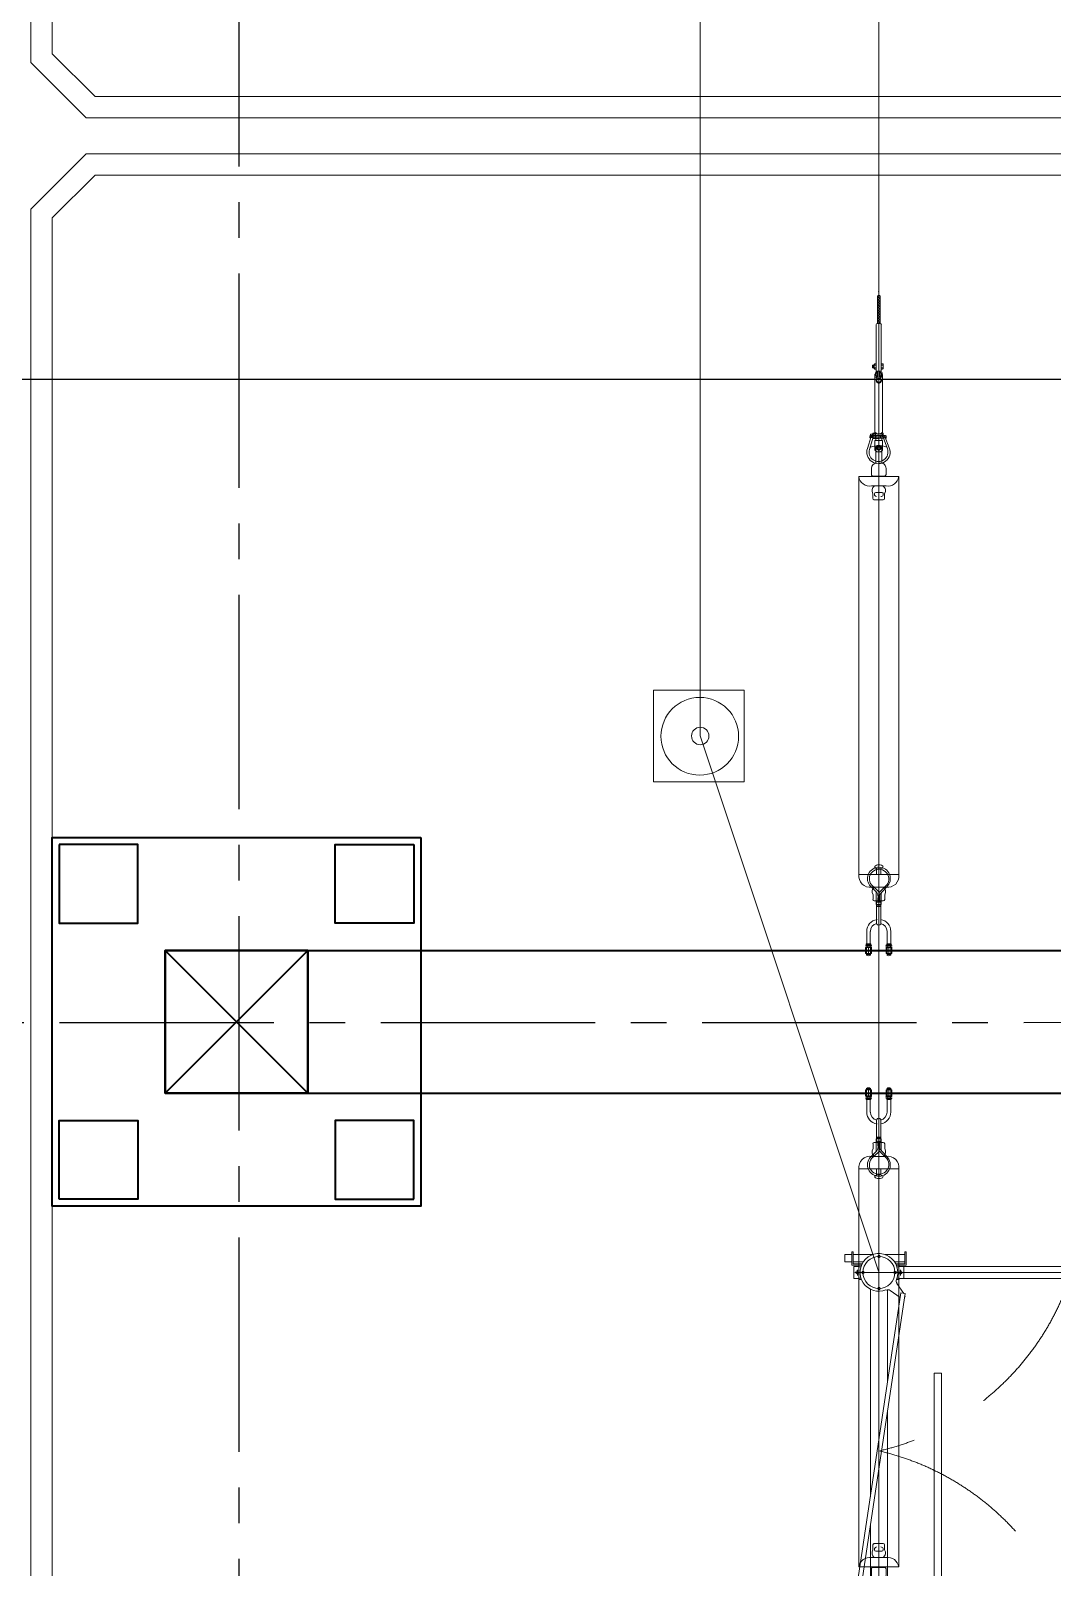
# Model space of a CAD drawing. Header units: millimetres. Extents: x 37084 to 180780, y -153145 to -16322.
# Drawn here: x 63243 to 70395, y -94565 to -83805 of the extents above; entities that cross this region are included whole.
import ezdxf

# ---------------------------------------------------------------- set-up
doc = ezdxf.new("R2010")
doc.units = ezdxf.units.MM
doc.header["$MEASUREMENT"] = 0
doc.linetypes.add('CENTER2', pattern=[1.125, 0.75, -0.125, 0.125, -0.125])
doc.linetypes.add('DASHED2', pattern=[0.375, 0.25, -0.125])
for name, color, linetype, lineweight in [('00', 5, 'Continuous', 9), ('1_DayCS', 30, 'CENTER2', 25), ('1_Phu_kien', 5, 'Continuous', 9), ('POST', 5, 'Continuous', 35)]:
    doc.layers.add(name, color=color, linetype=linetype, lineweight=lineweight)
for name, color, linetype in [('1_Day dan', 5, 'Continuous'), ('DCL-3P-1ES', 7, 'Continuous'), ('Muong cap GD nay', 3, 'Continuous')]:
    doc.layers.add(name, color=color, linetype=linetype)

# ---------------------------------------------------------------- blocks, each defined once
blk = doc.blocks.new('DCL 3 PHA 01 LTD 220kV')
at = {"color": 0, "linetype": 'ByBlock', "lineweight": -2, "ltscale": 4500}
for p, q in [((441713, 22097), (441713, 23319)), ((441797, 23319), (441713, 23319)), ((441755, 23319), (441755, 21752)), ((441797, 22097), (441797, 23319)), ((444213, 22097), (444213, 23319)), ((444297, 23319), (444213, 23319)), ((444255, 23319), (444255, 21752)), ((444297, 22097), (444297, 23319)), ((441630, 22371), (441630, 22551)), ((441680, 22551), (441630, 22551)), ((441680, 22371), (441680, 22551)), ((441567, 22309), (441567, 22359)), ((441567, 22359), (441617, 22359)), ((441567, 22309), (441617, 22309)), ((441692, 22371), (441617, 22371)), ((441617, 22296), (441617, 22371)), ((441692, 22296), (441617, 22296)), ((441630, 22113), (441630, 22296)), ((441680, 22113), (441680, 22296)), ((441692, 22296), (441692, 22371)), ((441692, 22359), (443550, 22359)), ((441692, 22309), (443550, 22309)), ((443550, 22309), (443550, 22359)), ((441610, 22103), (441610, 22113)), ((441610, 22113), (441705, 22113)), ((441610, 22103), (441695, 22103)), ((441630, 21966), (441630, 22103)), ((441680, 22031), (441680, 22103)), ((441695, 22103), (441695, 22040)), ((441705, 22113), (441705, 22045)), ((441705, 22063), (441705, 22045)), ((441715, 22063), (441705, 22063)), ((441713, 22097), (441713, 22063)), ((441797, 22097), (441713, 22097)), ((441715, 22063), (441715, 22048)), ((441773, 22072), (441734, 22072)), ((441773, 22072), (441734, 22072)), ((441795, 22063), (441795, 22048)), ((441795, 22063), (441805, 22063)), ((441797, 22097), (441797, 22063)), ((441805, 22063), (441805, 22045)), ((444107, 22106), (441977, 21786)), ((444111, 22076), (441977, 21756)), ((444129, 22000), (444079, 22071)), ((444111, 22076), (444107, 22106)), ((444177, 22048), (444108, 22096)), ((444205, 22063), (444205, 22045)), ((444215, 22063), (444205, 22063)), ((444215, 22063), (444205, 22063)), ((444297, 22097), (444213, 22097)), ((444213, 22097), (444213, 22063)), ((444215, 22063), (444215, 22048)), ((444273, 22072), (444234, 22072)), ((444273, 22072), (444234, 22072)), ((444295, 22063), (444305, 22063)), ((444295, 22063), (444295, 22048)), ((444297, 22097), (444297, 22063)), ((444400, 22113), (444305, 22113)), ((444305, 22113), (444305, 22045)), ((444305, 22063), (444305, 22045)), ((444400, 22103), (444315, 22103)), ((444315, 22103), (444315, 22040)), ((444330, 22031), (444330, 22103)), ((444380, 21966), (444380, 22103)), ((444400, 22103), (444400, 22113)), ((441873, 21982), (443282, 21982)), ((443485, 21982), (444134, 21982)), ((441630, 21754), (441630, 21878)), ((444255, 21922), (441755, 21922)), ((441881, 21881), (441883, 21879)), ((441887, 21834), (441887, 21868)), ((441887, 21862), (442482, 21862)), ((442684, 21862), (444137, 21862)), ((444380, 21741), (444380, 21878)), ((444390, 21922), (444387, 21922)), ((441977, 21786), (441614, 21732)), ((441977, 21756), (441618, 21702)), ((441652, 21815), (441622, 21733)), ((441711, 21780), (441678, 21741)), ((441713, 21747), (441713, 21782)), ((441773, 21772), (441734, 21772)), ((441773, 21772), (441734, 21772)), ((441773, 21772), (441734, 21772)), ((441843, 21790), (441755, 21790)), ((441797, 21759), (441797, 21790)), ((441871, 21778), (441877, 21771)), ((441899, 21806), (441920, 21785)), ((441906, 21780), (441952, 21796)), ((441921, 21748), (441952, 21736)), ((441952, 21796), (441960, 21796)), ((441952, 21736), (441960, 21736)), ((441959, 21826), (441994, 21826)), ((441959, 21796), (441959, 21826)), ((441959, 21706), (441959, 21736)), ((441960, 21796), (441993, 21796)), ((441960, 21736), (441993, 21736)), ((441993, 21796), (442008, 21796)), ((441993, 21736), (442008, 21736)), ((441994, 21796), (441994, 21826)), ((441994, 21706), (441994, 21736)), ((442022, 21750), (442022, 21763)), ((444205, 21781), (444205, 21799)), ((444215, 21781), (444205, 21781)), ((444215, 21781), (444205, 21781)), ((444213, 21747), (444213, 21781)), ((444297, 21747), (444213, 21747)), ((444215, 21781), (444215, 21796)), ((444273, 21772), (444234, 21772)), ((444273, 21772), (444234, 21772)), ((444273, 21772), (444234, 21772)), ((444295, 21781), (444295, 21796)), ((444295, 21781), (444305, 21781)), ((444297, 21747), (444297, 21781)), ((444305, 21781), (444305, 21799)), ((444305, 21731), (444305, 21799)), ((444315, 21741), (444315, 21804)), ((444400, 21741), (444315, 21741)), ((444330, 21741), (444330, 21813)), ((444400, 21741), (444400, 21731)), ((441618, 21702), (441614, 21732)), ((441630, 18371), (441630, 21704)), ((441680, 18371), (441680, 21711)), ((441956, 21706), (441997, 21706)), ((441956, 18359), (441956, 21706)), ((441997, 18359), (441997, 21706)), ((444400, 21731), (444305, 21731)), ((441713, 18097), (441713, 19319)), ((441797, 19319), (441713, 19319)), ((441755, 19319), (441755, 17752)), ((441797, 18097), (441797, 19319)), ((444213, 18097), (444213, 19319)), ((444297, 19319), (444213, 19319)), ((444255, 19319), (444255, 17752)), ((444297, 18097), (444297, 19319)), ((441567, 18359), (441617, 18359)), ((441567, 18309), (441567, 18359)), ((441567, 18309), (441617, 18309)), ((441692, 18371), (441617, 18371)), ((441617, 18296), (441617, 18371)), ((441692, 18296), (441617, 18296)), ((441630, 18113), (441630, 18296)), ((441680, 18113), (441680, 18296)), ((441692, 18296), (441692, 18371)), ((441692, 18359), (443550, 18359)), ((441692, 18309), (443550, 18309)), ((441956, 17826), (441956, 18309)), ((441997, 17826), (441997, 18309)), ((443550, 18309), (443550, 18359)), ((441610, 18113), (441705, 18113)), ((441610, 18103), (441610, 18113)), ((441610, 18103), (441695, 18103)), ((441630, 17966), (441630, 18103)), ((441680, 18031), (441680, 18103)), ((441695, 18103), (441695, 18040)), ((441705, 18113), (441705, 18045)), ((441713, 18097), (441713, 18063)), ((441797, 18097), (441713, 18097)), ((441755, 18116), (441755, 17752)), ((441797, 18097), (441797, 18063)), ((444107, 18106), (441977, 17786)), ((444111, 18076), (441977, 17756)), ((444111, 18076), (444107, 18106)), ((444177, 18048), (444108, 18096)), ((444297, 18097), (444213, 18097)), ((444213, 18097), (444213, 18063)), ((444255, 18107), (444255, 17736)), ((444297, 18097), (444297, 18063)), ((444305, 18113), (444305, 18045)), ((444400, 18113), (444305, 18113)), ((444315, 18103), (444315, 18040)), ((444400, 18103), (444315, 18103)), ((444400, 18103), (444400, 18113)), ((441705, 18063), (441705, 18045)), ((441715, 18063), (441705, 18063)), ((441715, 18063), (441715, 18048)), ((441773, 18072), (441734, 18072)), ((441773, 18072), (441734, 18072)), ((441795, 18063), (441795, 18048)), ((441795, 18063), (441805, 18063)), ((441805, 18063), (441805, 18045)), ((441873, 17982), (441956, 17982)), ((441997, 17982), (442940, 17982)), ((442373, 18004), (442243, 18004)), ((442243, 18004), (442243, 17898)), ((442373, 18004), (442373, 17918)), ((442940, 18004), (443070, 18004)), ((442940, 18004), (442940, 17936)), ((443070, 18004), (443070, 17955)), ((443070, 17982), (443247, 17982)), ((443070, 17982), (443247, 17982)), ((443485, 17982), (443935, 17982)), ((443935, 17982), (444134, 17982)), ((444129, 18000), (444079, 18071)), ((444215, 18063), (444205, 18063)), ((444215, 18063), (444205, 18063)), ((444205, 18063), (444205, 18045)), ((444215, 18063), (444215, 18048)), ((444273, 18072), (444234, 18072)), ((444273, 18072), (444234, 18072)), ((444295, 18063), (444305, 18063)), ((444295, 18063), (444295, 18048)), ((444305, 18063), (444305, 18045)), ((441630, 17754), (441630, 17878)), ((444255, 17922), (441755, 17922)), ((441881, 17881), (441883, 17879)), ((441887, 17834), (441887, 17868)), ((441887, 17862), (441956, 17862)), ((441997, 17862), (442447, 17862)), ((442202, 17862), (442243, 17862)), ((442243, 17868), (442243, 17682)), ((442373, 17888), (442373, 17594)), ((442649, 17862), (442690, 17862)), ((442940, 17906), (442940, 17594)), ((443070, 17925), (443070, 17682)), ((443070, 17862), (443805, 17862)), ((443805, 17862), (444137, 17862)), ((444387, 17834), (444387, 17922)), ((441977, 17786), (441614, 17732)), ((441977, 17756), (441618, 17702)), ((441652, 17815), (441622, 17733)), ((441711, 17780), (441678, 17741)), ((441713, 17747), (441713, 17782)), ((441713, 17751), (441713, 17756)), ((441773, 17772), (441734, 17772)), ((441773, 17772), (441734, 17772)), ((441773, 17772), (441734, 17772)), ((441843, 17790), (441755, 17790)), ((441797, 17759), (441797, 17790)), ((441871, 17778), (441877, 17771)), ((441899, 17806), (441920, 17785)), ((441906, 17780), (441952, 17796)), ((441952, 17796), (441960, 17796)), ((441956, 17826), (441997, 17826)), ((441959, 17826), (441959, 17796)), ((441960, 17796), (441993, 17796)), ((441993, 17796), (442008, 17796)), ((441994, 17826), (441994, 17796)), ((442022, 17750), (442022, 17763)), ((444205, 17781), (444205, 17799)), ((444215, 17781), (444205, 17781)), ((444215, 17781), (444205, 17781)), ((444213, 17747), (444213, 17781)), ((444215, 17781), (444215, 17796)), ((444273, 17772), (444234, 17772)), ((444273, 17772), (444234, 17772)), ((444273, 17772), (444234, 17772)), ((444295, 17781), (444295, 17796)), ((444295, 17781), (444305, 17781)), ((444297, 17747), (444297, 17781)), ((444305, 17781), (444305, 17799)), ((444305, 17731), (444305, 17799)), ((444315, 17741), (444315, 17804)), ((444330, 17741), (444330, 17813)), ((444333, 17815), (444392, 17757)), ((444380, 17741), (444380, 17769)), ((444397, 17770), (444393, 17752)), ((444399, 17806), (444425, 17781)), ((444423, 17773), (444428, 17764)), ((444428, 17764), (444445, 17729)), ((441510, 17652), (441513, 17685)), ((441630, 17643), (441510, 17652)), ((441513, 17685), (441630, 17677)), ((441618, 17702), (441614, 17732)), ((441630, 17632), (441630, 17704)), ((441680, 17632), (441680, 17711)), ((441956, 17652), (441680, 17673)), ((441921, 17748), (441952, 17736)), ((441952, 17736), (441960, 17736)), ((441956, 17706), (441997, 17706)), ((441956, 17706), (441956, 14359)), ((441959, 17736), (441959, 17706)), ((441960, 17736), (441993, 17736)), ((441993, 17736), (442008, 17736)), ((441994, 17736), (441994, 17706)), ((441997, 17706), (441997, 14359)), ((442091, 17722), (442243, 17722)), ((442091, 17722), (442091, 17604)), ((442243, 17682), (442325, 17584)), ((442343, 17583), (442343, 17655)), ((442373, 17722), (442538, 17722)), ((442538, 17722), (442538, 17251)), ((442788, 17722), (442940, 17722)), ((442788, 17722), (442788, 17251)), ((442970, 17566), (442970, 17667)), ((443070, 17682), (443037, 17642)), ((443070, 17722), (443222, 17722)), ((444386, 17714), (443162, 17579)), ((444390, 17680), (443167, 17545)), ((443222, 17722), (443222, 17586)), ((444297, 17747), (444213, 17747)), ((444387, 17731), (444305, 17731)), ((444390, 17741), (444315, 17741)), ((444330, 17708), (444330, 17731)), ((444380, 17713), (444380, 17731)), ((444393, 17752), (444385, 17722)), ((444385, 17722), (444386, 17714)), ((444386, 17714), (444390, 17681)), ((444390, 17681), (444391, 17667)), ((444438, 17658), (444407, 17654)), ((444445, 17729), (444445, 17721)), ((444456, 17722), (444446, 17721)), ((444446, 17721), (444449, 17687)), ((444459, 17688), (444449, 17687)), ((444449, 17687), (444451, 17673)), ((444456, 17722), (444459, 17688)), ((441513, 17627), (441513, 17617)), ((441632, 17627), (441513, 17627)), ((441632, 17617), (441513, 17617)), ((441623, 17632), (441687, 17632)), ((441623, 17627), (441623, 17632)), ((441623, 17572), (441623, 17617)), ((441623, 17572), (441687, 17572)), ((441630, 17572), (441630, 14371)), ((441632, 17617), (441632, 17627)), ((441680, 17639), (441955, 17618)), ((441680, 17572), (441680, 17572)), ((441680, 17572), (441680, 14371)), ((441687, 17572), (441687, 17632)), ((442193, 17589), (441997, 17641)), ((441997, 17607), (442207, 17551)), ((442091, 17570), (442091, 17253)), ((442291, 17624), (442193, 17589)), ((442193, 17589), (442207, 17551)), ((442318, 17592), (442207, 17551)), ((442303, 17622), (442382, 17622)), ((442363, 17584), (442325, 17584)), ((442373, 17594), (442363, 17584)), ((443013, 17622), (442922, 17622)), ((442940, 17594), (442950, 17584)), ((442950, 17584), (442988, 17584)), ((443003, 17602), (442988, 17584)), ((443000, 17642), (443000, 17602)), ((443131, 17642), (443000, 17642)), ((443104, 17602), (443000, 17602)), ((443103, 17569), (443076, 17565)), ((443076, 17565), (443081, 17532)), ((443112, 17625), (443102, 17577)), ((443102, 17577), (443103, 17569)), ((443103, 17569), (443108, 17536)), ((443131, 17642), (443141, 17632)), ((443138, 17629), (443161, 17586)), ((443141, 17622), (443141, 17632)), ((443161, 17586), (443162, 17577)), ((443162, 17577), (443167, 17544)), ((443167, 17544), (443169, 17530)), ((443222, 17552), (443222, 17253)), ((443108, 17536), (443081, 17532)), ((443108, 17536), (443110, 17522)), ((443157, 17514), (443125, 17510)), ((442091, 17253), (442092, 17253)), ((442094, 17251), (442538, 17251)), ((442538, 17253), (442539, 17253)), ((442788, 17251), (443219, 17251)), ((441713, 14097), (441713, 15319)), ((441797, 15319), (441713, 15319)), ((441755, 15319), (441755, 13752)), ((441797, 14097), (441797, 15319)), ((444213, 14097), (444213, 15319)), ((444297, 15319), (444213, 15319)), ((444255, 15319), (444255, 13752)), ((444297, 14097), (444297, 15319)), ((441567, 14359), (441617, 14359)), ((441567, 14309), (441567, 14359)), ((441617, 14296), (441617, 14371)), ((441692, 14371), (441617, 14371)), ((441692, 14296), (441692, 14371)), ((441692, 14359), (443550, 14359)), ((443550, 14309), (443550, 14359)), ((441567, 14309), (441617, 14309)), ((441692, 14296), (441617, 14296)), ((441630, 14296), (441630, 14113)), ((441680, 14296), (441680, 14113)), ((441692, 14309), (443550, 14309)), ((441956, 14309), (441956, 13826)), ((441997, 14309), (441997, 13826)), ((441610, 14113), (441705, 14113)), ((441610, 14103), (441610, 14113)), ((441610, 14103), (441695, 14103)), ((441630, 14103), (441630, 13966)), ((441680, 14103), (441680, 14031)), ((441695, 14103), (441695, 14040)), ((441705, 14113), (441705, 14045)), ((441713, 14097), (441713, 14063)), ((441797, 14097), (441713, 14097)), ((441797, 14097), (441797, 14063)), ((444107, 14106), (441977, 13786)), ((444111, 14076), (444107, 14106)), ((444177, 14048), (444108, 14096)), ((444297, 14097), (444213, 14097)), ((444213, 14097), (444213, 14063)), ((444297, 14097), (444297, 14063)), ((444305, 14113), (444305, 14045)), ((444400, 14113), (444305, 14113)), ((444315, 14103), (444315, 14040)), ((444400, 14103), (444315, 14103)), ((444330, 14103), (444330, 14031)), ((444380, 14103), (444380, 13966)), ((444400, 14103), (444400, 14113)), ((441715, 14063), (441705, 14063)), ((441705, 14063), (441705, 14045)), ((441715, 14063), (441715, 14048)), ((441773, 14072), (441734, 14072)), ((441773, 14072), (441734, 14072)), ((441795, 14063), (441805, 14063)), ((441795, 14063), (441795, 14048)), ((441805, 14063), (441805, 14045)), ((444111, 14076), (441977, 13756)), ((444129, 14000), (444079, 14071)), ((444215, 14063), (444205, 14063)), ((444215, 14063), (444205, 14063)), ((444205, 14063), (444205, 14045)), ((444215, 14063), (444215, 14048)), ((444273, 14072), (444234, 14072)), ((444273, 14072), (444234, 14072)), ((444295, 14063), (444305, 14063)), ((444295, 14063), (444295, 14048)), ((444305, 14063), (444305, 14045)), ((444255, 13922), (441755, 13922)), ((441873, 13982), (441956, 13982)), ((441881, 13881), (441883, 13879)), ((441997, 13982), (443282, 13982)), ((443485, 13982), (444134, 13982)), ((441977, 13786), (441614, 13732)), ((441652, 13815), (441622, 13733)), ((441630, 13878), (441630, 13754)), ((441711, 13780), (441678, 13741)), ((441705, 13745), (441705, 13773)), ((441713, 13747), (441713, 13782)), ((441843, 13790), (441755, 13790)), ((441797, 13759), (441797, 13790)), ((441871, 13778), (441877, 13771)), ((441887, 13834), (441887, 13868)), ((441887, 13862), (441956, 13862)), ((441899, 13806), (441920, 13785)), ((441906, 13780), (441952, 13796)), ((441952, 13796), (441960, 13796)), ((441956, 13826), (441997, 13826)), ((441959, 13826), (441959, 13796)), ((441960, 13796), (441993, 13796)), ((441993, 13796), (442008, 13796)), ((441994, 13826), (441994, 13796)), ((441997, 13862), (442482, 13862)), ((442684, 13862), (444137, 13862)), ((444205, 13781), (444205, 13799)), ((444215, 13781), (444205, 13781)), ((444215, 13781), (444205, 13781)), ((444213, 13747), (444213, 13781)), ((444215, 13781), (444215, 13796)), ((444295, 13781), (444295, 13796)), ((444295, 13781), (444305, 13781)), ((444297, 13747), (444297, 13781)), ((444305, 13731), (444305, 13799)), ((444315, 13741), (444315, 13804)), ((444330, 13813), (444330, 13741)), ((444380, 13878), (444380, 13741)), ((441610, 13741), (441610, 13731)), ((441610, 13741), (441625, 13741)), ((441610, 13731), (441614, 13731)), ((441618, 13702), (441614, 13732)), ((441977, 13756), (441618, 13702)), ((441630, 13704), (441630, 13684)), ((441680, 13684), (441630, 13684)), ((441680, 13711), (441680, 13684)), ((441695, 13744), (441695, 13761)), ((441773, 13772), (441734, 13772)), ((441773, 13772), (441734, 13772)), ((441773, 13772), (441734, 13772)), ((441921, 13748), (441952, 13736)), ((441952, 13736), (441960, 13736)), ((441959, 13736), (441959, 13706)), ((441959, 13706), (441994, 13706)), ((441960, 13736), (441993, 13736)), ((441993, 13736), (442008, 13736)), ((441994, 13736), (441994, 13706)), ((442022, 13750), (442022, 13763)), ((444297, 13747), (444213, 13747)), ((444273, 13772), (444234, 13772)), ((444273, 13772), (444234, 13772)), ((444273, 13772), (444234, 13772)), ((444400, 13731), (444305, 13731)), ((444400, 13741), (444315, 13741)), ((444330, 13731), (444330, 13684)), ((444330, 13684), (444380, 13684)), ((444380, 13731), (444380, 13684)), ((444400, 13741), (444400, 13731))]:
    blk.add_line(p, q, dxfattribs=at)
for centre, radius in [((441755, 22072), 12), ((444255, 22072), 12), ((441755, 21922), 112), ((441755, 22035), 9), ((444255, 21922), 112), ((444255, 22035), 9), ((441642, 21922), 9), ((441867, 21922), 9), ((444142, 21922), 9), ((444367, 21922), 9), ((441755, 21772), 12), ((441755, 21810), 9), ((444255, 21772), 12), ((444255, 21810), 9), ((441636, 21720), 8.12), ((441755, 18072), 12), ((444255, 18072), 12), ((441755, 17922), 112), ((441755, 18035), 9), ((444255, 17922), 112), ((444255, 18035), 9), ((441642, 17922), 9), ((441867, 17922), 9), ((444142, 17922), 9), ((444367, 17922), 9), ((441755, 17772), 12), ((441755, 17810), 9), ((444255, 17772), 12), ((444255, 17810), 9), ((442970, 17622), 30), ((442343, 17622), 20), ((441755, 13922), 112), ((441755, 14072), 12), ((441755, 14035), 9), ((444255, 13922), 112), ((444255, 14072), 12), ((444255, 14035), 9), ((441642, 13922), 9), ((441867, 13922), 9), ((444142, 13922), 9), ((444367, 13922), 9), ((441755, 13772), 12), ((441755, 13810), 9), ((444255, 13772), 12), ((444255, 13810), 9)]:
    blk.add_circle(centre, radius, dxfattribs=at)
at = {"color": 2, "linetype": 'DASHED2', "lineweight": 15, "ltscale": 4500}
for centre, start, end in [((441197, 21501), 13.098, 73.1314), ((444813, 21501), 106.8686, 166.902), ((441197, 17501), 13.098, 73.1314), ((444813, 17501), 106.8686, 166.902), ((441197, 13501), 13.098, 73.1314), ((444813, 13501), 106.8686, 166.902)]:
    blk.add_arc(centre, 1857, start, end, dxfattribs=at)
at = {"color": 0, "linetype": 'ByBlock', "lineweight": -2, "ltscale": 4500}
for centre, radius, start, end in [((444089, 22088), 17.5, 67.5255, 129.5316), ((441755, 21922), 132, 0, 180), ((444255, 21922), 132, 158.1392, 111.8609), ((444104, 21983), 30, 338.1392, 34.6296), ((444194, 22073), 30, 235.3704, 291.8609), ((441755, 21922), 132, 180, 216.3608), ((441624, 21826), 30, 339.8704, 36.3608), ((441755, 21922), 132, 262.6391, 0), ((441872, 21868), 15, 360, 45), ((441734, 21761), 30, 82.6391, 139.1296), ((441843, 21750), 40, 45, 90), ((441927, 21834), 40, 180, 225), ((441911, 21766), 14, 110.1971, 144.4148), ((442008, 21782), 14, 44.9228, 90), ((442008, 21750), 14, 270, 0), ((441636, 21720), 17.5, 247.5261, 309.5303), ((444089, 18088), 17.5, 67.5255, 129.5316), ((441755, 17922), 132, 0, 180), ((444255, 17922), 132, 158.1392, 111.8609), ((444104, 17983), 30, 338.1392, 34.6296), ((444194, 18073), 30, 235.3704, 291.8609), ((441755, 17922), 132, 180, 216.3608), ((441755, 17922), 132, 262.6391, 0), ((441872, 17868), 15, 360, 45), ((441624, 17826), 30, 339.8704, 36.3608), ((441734, 17761), 30, 82.6391, 139.1296), ((441843, 17750), 40, 45, 90), ((441927, 17834), 40, 180, 225), ((441911, 17766), 14, 110.1971, 144.4148), ((442008, 17782), 14, 44.9228, 90), ((444427, 17834), 40, 179.9999, 224.9999), ((444411, 17766), 14, 26.3976, 166.0032), ((444414, 17770), 15, 329.5723, 45), ((441636, 17720), 17.5, 247.5261, 309.5303), ((442008, 17750), 14, 270, 0), ((444405, 17668), 14, 186.2003, 276.2003), ((444437, 17672), 14, 276.2003, 6.2003), ((443126, 17622), 14, 28.1957, 167.8013), ((443124, 17524), 14, 187.9985, 277.9985), ((443155, 17528), 14, 277.9985, 7.9985), ((442094, 17253), 2, 180, 270), ((442541, 17253), 2, 180, 270), ((444089, 14088), 17.5, 67.5255, 129.5316), ((441755, 13922), 132, 0, 180), ((444255, 13922), 132, 158.1392, 111.8609), ((444104, 13983), 30, 338.1392, 34.6296), ((444194, 14073), 30, 235.3704, 291.8609), ((441755, 13922), 132, 180, 216.3608), ((441755, 13922), 132, 262.6391, 0), ((441624, 13826), 30, 339.8704, 36.3608), ((441734, 13761), 30, 82.6391, 139.1296), ((441843, 13750), 40, 45, 90), ((441872, 13868), 15, 360, 45), ((441927, 13834), 40, 180, 225), ((441911, 13766), 14, 110.1971, 144.4148), ((442008, 13782), 14, 44.9228, 90), ((441636, 13720), 17.5, 247.5261, 309.5303), ((442008, 13750), 14, 270, 0)]:
    blk.add_arc(centre, radius, start, end, dxfattribs=at)
blk = doc.blocks.new('Chuoi su 220kV 1 day')
at = {"color": 0, "linetype": 'ByBlock', "lineweight": -2, "ltscale": 4500}
for p, q in [((495581, -80257), (498367, -80256)), ((495581, -80537), (495581, -80257)), ((495581, -80537), (495581, -80257)), ((495581, -80537), (495581, -80257)), ((495591, -80257), (495623, -80257)), ((495629, -80257), (495635, -80257)), ((498367, -80537), (498367, -80256)), ((494792, -80379), (494792, -80370)), ((494792, -80379), (494792, -80370)), ((494810, -80366), (494796, -80366)), ((494810, -80366), (494796, -80366)), ((494810, -80366), (494796, -80366)), ((494810, -80366), (494796, -80366)), ((494800, -80379), (494800, -80370)), ((494800, -80379), (494800, -80370)), ((494800, -80379), (494800, -80370)), ((494800, -80379), (494800, -80370)), ((494810, -80366), (494824, -80366)), ((494810, -80366), (494824, -80366)), ((494810, -80366), (494824, -80366)), ((494810, -80366), (494824, -80366)), ((494820, -80379), (494820, -80370)), ((494820, -80379), (494820, -80370)), ((494820, -80379), (494820, -80370)), ((494820, -80379), (494820, -80370)), ((494829, -80379), (494829, -80370)), ((494829, -80379), (494829, -80370)), ((494829, -80379), (494829, -80370)), ((494829, -80379), (494829, -80370)), ((495270, -80370), (494865, -80370)), ((495276, -80379), (495276, -80373)), ((495303, -80365), (495283, -80365)), ((495283, -80379), (495283, -80373)), ((495303, -80379), (495303, -80373)), ((495311, -80379), (495311, -80373)), ((495396, -80370), (495328, -80370)), ((495328, -80370), (495328, -80424)), ((495523, -80346), (495567, -80346)), ((495577, -80357), (495577, -80437)), ((495581, -80528), (495581, -80266)), ((495581, -80528), (495581, -80266)), ((495646, -80346), (495646, -80447)), ((495646, -80367), (495646, -80427)), ((495686, -80350), (495671, -80350)), ((495686, -80350), (495701, -80356)), ((495701, -80356), (495734, -80356)), ((495701, -80367), (495710, -80367)), ((495744, -80366), (495744, -80428)), ((498440, -80341), (498493, -80395)), ((498454, -80340), (498507, -80390)), ((498455, -80346), (498455, -80447)), ((498494, -80349), (498479, -80349)), ((498494, -80349), (498510, -80355)), ((498510, -80355), (498542, -80355)), ((498552, -80365), (498552, -80428)), ((498853, -80313), (498765, -80313)), ((498853, -80339), (498765, -80339)), ((498853, -80311), (498853, -80341)), ((498860, -80311), (498853, -80311)), ((498860, -80341), (498853, -80341)), ((498860, -80311), (498860, -80341)), ((498862, -80315), (498860, -80315)), ((498862, -80337), (498860, -80337)), ((498862, -80307), (498862, -80345)), ((498865, -80345), (498865, -80307)), ((498874, -80315), (498865, -80315)), ((498874, -80337), (498865, -80337)), ((498874, -80307), (498874, -80345)), ((498877, -80345), (498877, -80307)), ((498878, -80315), (498877, -80315)), ((498878, -80337), (498877, -80337)), ((498878, -80309), (498878, -80343)), ((498898, -80306), (498880, -80306)), ((498880, -80312), (498880, -80312)), ((498880, -80312), (498897, -80312)), ((498880, -80339), (498880, -80339)), ((498880, -80339), (498898, -80339)), ((498880, -80346), (498898, -80346)), ((498881, -80326), (498898, -80326)), ((498895, -80346), (498882, -80346)), ((498901, -80326), (498898, -80326)), ((498919, -80306), (498901, -80306)), ((498919, -80312), (498901, -80312)), ((498918, -80326), (498901, -80326)), ((498901, -80346), (498919, -80346)), ((498919, -80339), (498902, -80339)), ((498919, -80312), (498931, -80312)), ((498919, -80339), (498931, -80339)), ((498921, -80343), (498921, -80309)), ((498921, -80339), (498921, -80339)), ((498923, -80316), (498923, -80335)), ((498925, -80316), (498925, -80335)), ((498928, -80316), (498928, -80335)), ((494318, -80388), (494310, -80396)), ((494508, -80388), (494318, -80388)), ((494508, -80406), (494318, -80406)), ((494337, -80388), (494319, -80406)), ((494356, -80388), (494338, -80406)), ((494374, -80388), (494356, -80406)), ((494393, -80388), (494375, -80406)), ((494411, -80388), (494393, -80406)), ((494430, -80388), (494412, -80406)), ((494448, -80388), (494430, -80406)), ((494467, -80388), (494449, -80406)), ((494485, -80388), (494467, -80406)), ((494504, -80388), (494486, -80406)), ((494508, -80402), (494504, -80406)), ((494508, -80406), (494508, -80389)), ((494842, -80379), (494516, -80379)), ((494842, -80416), (494516, -80416)), ((494792, -80379), (494829, -80379)), ((494792, -80416), (494792, -80424)), ((494792, -80416), (494792, -80424)), ((494792, -80416), (494829, -80416)), ((494810, -80429), (494796, -80429)), ((494810, -80429), (494796, -80429)), ((494810, -80429), (494796, -80429)), ((494810, -80429), (494796, -80429)), ((494800, -80416), (494800, -80424)), ((494800, -80416), (494800, -80424)), ((494800, -80416), (494800, -80424)), ((494800, -80416), (494800, -80424)), ((494800, -80440), (494800, -80429)), ((494820, -80440), (494800, -80440)), ((494804, -80416), (494816, -80416)), ((494815, -80432), (494804, -80432)), ((494815, -80434), (494804, -80434)), ((494815, -80437), (494804, -80437)), ((494810, -80429), (494824, -80429)), ((494810, -80429), (494824, -80429)), ((494810, -80429), (494824, -80429)), ((494810, -80429), (494824, -80429)), ((494820, -80416), (494820, -80424)), ((494820, -80416), (494820, -80424)), ((494820, -80416), (494820, -80424)), ((494820, -80440), (494820, -80429)), ((494829, -80416), (494829, -80424)), ((494829, -80416), (494829, -80424)), ((494829, -80416), (494829, -80424)), ((494829, -80416), (494829, -80424)), ((494842, -80379), (494842, -80416)), ((494864, -80389), (494842, -80389)), ((494864, -80406), (494842, -80406)), ((494882, -80389), (494855, -80389)), ((494882, -80406), (494855, -80406)), ((494859, -80374), (494882, -80377)), ((494859, -80420), (494882, -80416)), ((494860, -80380), (494882, -80382)), ((494860, -80414), (494882, -80412)), ((495270, -80424), (494865, -80424)), ((494892, -80397), (494903, -80382)), ((494903, -80412), (494892, -80397)), ((494893, -80397), (494904, -80383)), ((494904, -80411), (494893, -80397)), ((494914, -80382), (494903, -80382)), ((494914, -80412), (494903, -80412)), ((494913, -80383), (494904, -80383)), ((494913, -80411), (494904, -80411)), ((494923, -80397), (494913, -80383)), ((494913, -80411), (494923, -80397)), ((494924, -80397), (494914, -80382)), ((494914, -80412), (494924, -80397)), ((495276, -80419), (495276, -80416)), ((495311, -80419), (495276, -80419)), ((495276, -80421), (495276, -80435)), ((495283, -80440), (495277, -80436)), ((495282, -80379), (495282, -80385)), ((495282, -80406), (495282, -80388)), ((495282, -80416), (495282, -80409)), ((495283, -80385), (495283, -80388)), ((495283, -80395), (495283, -80399)), ((495283, -80406), (495283, -80409)), ((495283, -80435), (495283, -80421)), ((495303, -80440), (495283, -80440)), ((495283, -80454), (495283, -80440)), ((495303, -80454), (495283, -80454)), ((495293, -80456), (495283, -80454)), ((495284, -80454), (495284, -80440)), ((495303, -80454), (495293, -80456)), ((495302, -80454), (495302, -80440)), ((495303, -80388), (495303, -80385)), ((495303, -80399), (495303, -80395)), ((495303, -80409), (495303, -80406)), ((495303, -80435), (495303, -80421)), ((495303, -80440), (495309, -80436)), ((495303, -80454), (495303, -80440)), ((495304, -80379), (495304, -80385)), ((495304, -80395), (495304, -80388)), ((495304, -80406), (495304, -80399)), ((495304, -80416), (495304, -80409)), ((495328, -80376), (495311, -80376)), ((495311, -80419), (495311, -80416)), ((495328, -80418), (495311, -80418)), ((495311, -80421), (495311, -80435)), ((495396, -80424), (495328, -80424)), ((495377, -80382), (495366, -80397)), ((495366, -80397), (495377, -80412)), ((495377, -80383), (495367, -80397)), ((495367, -80397), (495377, -80411)), ((495387, -80382), (495377, -80382)), ((495387, -80383), (495377, -80383)), ((495387, -80411), (495377, -80411)), ((495387, -80412), (495377, -80412)), ((495382, -80376), (495487, -80376)), ((495382, -80418), (495487, -80418)), ((495387, -80382), (495398, -80397)), ((495387, -80383), (495397, -80397)), ((495397, -80397), (495387, -80411)), ((495398, -80397), (495387, -80412)), ((495408, -80376), (495408, -80418)), ((495478, -80376), (495486, -80376)), ((495486, -80383), (495486, -80397)), ((495486, -80383), (495486, -80397)), ((495523, -80448), (495567, -80448)), ((495523, -80448), (495567, -80448)), ((495686, -80444), (495671, -80444)), ((495686, -80444), (495701, -80438)), ((495691, -80376), (495691, -80417)), ((495691, -80377), (495691, -80417)), ((495701, -80427), (495710, -80427)), ((495701, -80438), (495734, -80438)), ((498367, -80382), (498325, -80382)), ((498367, -80412), (498325, -80412)), ((498440, -80448), (498485, -80399)), ((498452, -80453), (498493, -80410)), ((498494, -80443), (498479, -80443)), ((498492, -80379), (498578, -80379)), ((498492, -80414), (498578, -80414)), ((498494, -80443), (498510, -80437)), ((498510, -80437), (498542, -80437)), ((498532, -80390), (498561, -80390)), ((498532, -80403), (498561, -80403)), ((498706, -80382), (498552, -80382)), ((498706, -80412), (498552, -80412)), ((498561, -80382), (498561, -80412)), ((498578, -80379), (498578, -80414)), ((498586, -80412), (498586, -80382)), ((498853, -80456), (498765, -80456)), ((498853, -80453), (498853, -80484)), ((498860, -80453), (498853, -80453)), ((498860, -80453), (498860, -80484)), ((498862, -80458), (498860, -80458)), ((498862, -80479), (498860, -80479)), ((498862, -80450), (498862, -80488)), ((498865, -80488), (498865, -80449)), ((498874, -80458), (498865, -80458)), ((498874, -80479), (498865, -80479)), ((498874, -80450), (498874, -80488)), ((498877, -80488), (498877, -80449)), ((498878, -80458), (498877, -80458)), ((498878, -80479), (498877, -80479)), ((498878, -80452), (498878, -80486)), ((498898, -80448), (498880, -80448)), ((498880, -80455), (498880, -80455)), ((498880, -80455), (498897, -80455)), ((498881, -80469), (498898, -80469)), ((498919, -80448), (498901, -80448)), ((498919, -80455), (498901, -80455)), ((498918, -80469), (498901, -80469)), ((498919, -80455), (498931, -80455)), ((498921, -80486), (498921, -80452)), ((498923, -80459), (498923, -80478)), ((498925, -80459), (498925, -80478)), ((498928, -80459), (498928, -80478)), ((495581, -80537), (498367, -80537)), ((498853, -80481), (498765, -80481)), ((498860, -80484), (498853, -80484)), ((498880, -80482), (498880, -80482)), ((498880, -80482), (498898, -80482)), ((498880, -80489), (498898, -80489)), ((498901, -80489), (498919, -80489)), ((498919, -80482), (498902, -80482)), ((498919, -80482), (498931, -80482)), ((498921, -80482), (498921, -80482))]:
    blk.add_line(p, q, dxfattribs=at)
at = {"color": 0, "linetype": 'ByBlock', "lineweight": 20, "ltscale": 4500}
for p, q in [((495294, -80350), (495294, -80401)), ((495307, -80344), (495300, -80344)), ((495380, -80323), (495301, -80354)), ((495386, -80336), (495305, -80366)), ((495312, -80363), (495313, -80401)), ((495294, -80453), (495294, -80401)), ((495295, -80384), (495312, -80384)), ((495301, -80380), (495299, -80384)), ((495299, -80384), (495301, -80388)), ((495301, -80422), (495299, -80419)), ((495307, -80459), (495300, -80459)), ((495301, -80380), (495305, -80380)), ((495301, -80422), (495305, -80422)), ((495383, -80476), (495301, -80449)), ((495303, -80394), (495303, -80374)), ((495303, -80409), (495303, -80428)), ((495307, -80384), (495305, -80380)), ((495305, -80388), (495307, -80384)), ((495307, -80419), (495305, -80422)), ((495390, -80462), (495305, -80437)), ((495313, -80439), (495313, -80401))]:
    blk.add_line(p, q, dxfattribs=at)
for centre, radius in [((495303, -80443), 6.51), ((495303, -80384), 3.57), ((495303, -80419), 3.57)]:
    blk.add_circle(centre, radius, dxfattribs=at)
at = {"color": 0, "linetype": 'ByBlock', "lineweight": -2, "ltscale": 4500}
for centre, radius in [((495382, -80397), 9.1), ((498899, -80397), 4.08)]:
    blk.add_circle(centre, radius, dxfattribs=at)
for centre, radius, start, end in [((495569, -80334), 78, 350.8408, 81.5948), ((498378, -80333), 77.9, 350.7992, 98.1449), ((494796, -80370), 4.24, 90.0269, 180.0269), ((494796, -80370), 4.24, 90.0269, 180.0269), ((494796, -80370), 4.24, 90.0269, 180.0269), ((494796, -80370), 4.24, 90.0269, 180.0269), ((494796, -80370), 4.24, 0.0269, 90.0269), ((494804, -80370), 4.24, 90.0269, 180.0269), ((494804, -80370), 4.24, 90.0269, 180.0269), ((494804, -80370), 4.24, 90.0269, 180.0269), ((494804, -80370), 4.24, 90.0269, 180.0269), ((494816, -80370), 4.24, 0.0269, 90.0269), ((494816, -80370), 4.24, 0.0269, 90.0269), ((494816, -80370), 4.24, 0.0269, 90.0269), ((494816, -80370), 4.24, 0.0269, 90.0269), ((494824, -80370), 4.24, 90.0269, 180.0269), ((494824, -80370), 4.24, 0.0269, 90.0269), ((494824, -80370), 4.24, 0.0269, 90.0269), ((494824, -80370), 4.24, 0.0269, 90.0269), ((494824, -80370), 4.24, 0.0269, 90.0269), ((494890, -80397), 37, 132.6154, 166.5112), ((495245, -80397), 37, 312.6154, 47.4384), ((495283, -80373), 7.79, 90.0269, 180.0269), ((495293, -80383), 13.6, 44.2696, 135.7843), ((495303, -80373), 7.79, 0.0269, 90.0269), ((495371, -80397), 36.8, 312.5111, 47.5428), ((495523, -80383), 37.1, 90.0269, 180.0269), ((495562, -80360), 15.1, 14.634, 73.0587), ((495681, -80391), 41.9, 103.537, 145.322), ((495701, -80376), 9.89, 90.0269, 180.0269), ((495702, -80383), 18.8, 4.3075, 63.9442), ((495734, -80366), 9.89, 0.0269, 90.0269), ((498396, -80396), 80, 43.8776, 313.9667), ((498398, -80395), 68, 51.9426, 308.0767), ((498489, -80390), 41.9, 103.5198, 145.3048), ((498542, -80365), 9.89, 0.0097, 90.0097), ((498765, -80396), 83.1, 89.7391, 171.639), ((498765, -80396), 56.9, 89.4115, 168.3858), ((498863, -80307), 1.54, 17.8251, 167.1896), ((498863, -80345), 1.5, 192.0111, 353.0036), ((498875, -80307), 1.54, 17.8251, 167.1896), ((498875, -80345), 1.5, 192.0111, 353.0036), ((498882, -80309), 3.76, 121.1263, 240.6714), ((498891, -80319), 12.4, 147.6617, 214.8887), ((498891, -80333), 12.4, 145.1306, 212.3576), ((498882, -80343), 3.76, 119.348, 238.893), ((498894, -80309), 4.57, 314.6593, 45.36), ((498881, -80319), 18, 337.5943, 22.425), ((498881, -80333), 18, 337.5943, 22.425), ((498894, -80343), 4.57, 314.6593, 45.36), ((498905, -80309), 4.57, 134.6593, 225.36), ((498918, -80319), 18, 157.5943, 202.425), ((498918, -80333), 18, 157.5943, 202.425), ((498905, -80343), 4.57, 134.6593, 225.36), ((498908, -80319), 12.4, 325.1306, 32.3576), ((498908, -80333), 12.4, 327.6617, 34.8887), ((498917, -80309), 3.76, 299.348, 58.893), ((498917, -80343), 3.76, 301.1263, 60.6714), ((498916, -80326), 20.3, 317.9162, 42.9776), ((494319, -80397), 8.97, 83.2373, 276.8165), ((494519, -80389), 11.2, 108.9692, 178.2457), ((494519, -80405), 11.2, 181.8082, 251.0847), ((494796, -80424), 4.24, 180.0269, 270.0269), ((494796, -80424), 4.24, 180.0269, 270.0269), ((494796, -80424), 4.24, 180.0269, 270.0269), ((494796, -80424), 4.24, 180.0269, 270.0269), ((494796, -80424), 4.24, 270.0269, 0.0269), ((494796, -80424), 4.24, 270.0269, 0.0269), ((494796, -80424), 4.24, 270.0269, 0.0269), ((494796, -80424), 4.24, 270.0269, 0.0269), ((494804, -80424), 4.24, 180.0269, 270.0269), ((494804, -80424), 4.24, 180.0269, 270.0269), ((494804, -80424), 4.24, 180.0269, 270.0269), ((494804, -80424), 4.24, 180.0269, 270.0269), ((494816, -80424), 4.24, 270.0269, 0.0269), ((494816, -80424), 4.24, 270.0269, 0.0269), ((494816, -80424), 4.24, 270.0269, 0.0269), ((494816, -80424), 4.24, 270.0269, 0.0269), ((494824, -80424), 4.24, 180.0269, 270.0269), ((494824, -80424), 4.24, 270.0269, 0.0269), ((494824, -80424), 4.24, 270.0269, 0.0269), ((494824, -80424), 4.24, 270.0269, 0.0269), ((494824, -80424), 4.24, 270.0269, 0.0269), ((494864, -80400), 27.7, 119.3557, 141.9974), ((494864, -80394), 27.7, 218.3171, 242.0846), ((494861, -80393), 13, 98.1795, 161.9273), ((494862, -80402), 13, 199.4452, 263.2608), ((494857, -80388), 14, 82.9047, 119.3557), ((494857, -80406), 14, 242.0846, 278.5357), ((494890, -80397), 37, 193.5426, 227.4384), ((494879, -80390), 12.8, 17.0559, 78.7151), ((494880, -80361), 27.6, 274.8731, 310.8108), ((494878, -80395), 13.5, 34.9458, 74.5682), ((494880, -80433), 27.6, 49.2431, 85.1807), ((494878, -80399), 13.5, 285.4856, 321.3102), ((494880, -80404), 12.8, 281.3388, 339.1225), ((494908, -80397), 18.6, 0.0269, 125.2449), ((494908, -80397), 18.6, 234.8089, 0.0269), ((495382, -80397), 21.3, 90.0269, 270.0269), ((495523, -80411), 37.1, 180.0269, 270.0269), ((495567, -80438), 9.82, 267.7661, 4.6489), ((495569, -80460), 78, 278.459, 9.2131), ((495683, -80400), 45.9, 216.6506, 254.598), ((495701, -80417), 9.89, 180.0269, 270.0269), ((495702, -80410), 18.8, 296.1452, 353.7164), ((495734, -80428), 9.89, 270.0269, 0.0269), ((498378, -80459), 77.9, 261.8745, 9.2201), ((498491, -80399), 45.9, 216.6334, 254.5808), ((498523, -80470), 80.8, 82.9605, 117.8414), ((498525, -80468), 66.1, 83.3246, 118.4573), ((498542, -80428), 9.89, 270.0097, 0.0097), ((498574, -80397), 18.9, 306.7454, 53.2699), ((498765, -80398), 83.1, 187.6487, 270.2802), ((498707, -80397), 15.2, 266.6816, 93.8687), ((498765, -80399), 56.8, 190.5461, 270.6141), ((498863, -80450), 1.54, 17.8251, 167.1896), ((498875, -80450), 1.54, 17.8251, 167.1896), ((498882, -80452), 3.76, 121.1263, 240.6714), ((498891, -80462), 12.4, 147.6617, 214.8887), ((498891, -80476), 12.4, 145.1306, 212.3576), ((498894, -80452), 4.57, 314.6593, 45.36), ((498881, -80462), 18, 337.5943, 22.425), ((498881, -80475), 18, 337.5943, 22.425), ((498905, -80452), 4.57, 134.6593, 225.36), ((498918, -80462), 18, 157.5943, 202.425), ((498918, -80475), 18, 157.5943, 202.425), ((498908, -80462), 12.4, 325.1306, 32.3576), ((498908, -80476), 12.4, 327.6617, 34.8887), ((498917, -80452), 3.76, 299.348, 58.893), ((498916, -80469), 20.3, 317.9162, 42.9776), ((498863, -80487), 1.5, 192.0111, 353.0036), ((498875, -80487), 1.5, 192.0111, 353.0036), ((498882, -80486), 3.76, 119.348, 238.893), ((498894, -80486), 4.57, 314.6593, 45.36), ((498905, -80486), 4.57, 134.6593, 225.36), ((498917, -80486), 3.76, 301.1263, 60.6714)]:
    blk.add_arc(centre, radius, start, end, dxfattribs=at)
at = {"color": 0, "linetype": 'ByBlock', "lineweight": 20, "ltscale": 4500}
for centre, radius, start, end in [((495300, -80350), 5.43, 90.0269, 180.0269), ((495303, -80360), 6.51, 111.2048, 289.9944), ((495303, -80360), 6.51, 289.9944, 111.2048), ((495307, -80350), 5.43, 0.0269, 90.0269), ((495523, -80397), 159, 159.391, 202.4314), ((495409, -80399), 81.4, 251.6722, 111.2048), ((495409, -80399), 66.2, 253.2868, 109.9945), ((495300, -80453), 5.43, 180.0269, 270.0269), ((495307, -80453), 5.43, 270.0269, 0.0269)]:
    blk.add_arc(centre, radius, start, end, dxfattribs=at)
at = {"color": 0, "linetype": 'ByBlock', "lineweight": -2, "ltscale": 4500, "extrusion": (0, 0, -1)}
for start_param, end_param in [(2.126074, 7.324835), (1.271587, 1.869429)]:
    blk.add_ellipse((498313, -80396), major_axis=(0, 29.4), ratio=0.454324, start_param=start_param, end_param=end_param, dxfattribs=at)
at = {"color": 0, "linetype": 'ByBlock', "lineweight": -2, "ltscale": 4500}
for points in [[(495283, -80421), (495282, -80420), (495280, -80419), (495277, -80420), (495276, -80421)], [(495283, -80435), (495282, -80436), (495280, -80438), (495277, -80436), (495276, -80435)], [(495303, -80421), (495300, -80420), (495293, -80419), (495287, -80420), (495283, -80421)], [(495303, -80435), (495300, -80436), (495293, -80438), (495287, -80436), (495283, -80435)], [(495311, -80421), (495309, -80420), (495307, -80419), (495304, -80420), (495303, -80421)], [(495311, -80435), (495309, -80436), (495307, -80438), (495304, -80436), (495303, -80435)]]:
    blk.add_open_spline(points, degree=3, dxfattribs=at)
blk.add_point((494284, -80398), dxfattribs=at)
blk = doc.blocks.new('PI 220kV')
at = {"color": 0, "linetype": 'ByBlock', "lineweight": -2, "ltscale": 4500}
for p, q in [((479550, 23592), (479550, 23593)), ((479550, 23593), (480191, 23593)), ((479550, 23592), (479550, 22959)), ((480191, 23593), (480192, 23592)), ((480192, 23592), (480192, 22959)), ((479550, 22959), (479550, 22958)), ((479550, 22958), (480191, 22958)), ((480191, 22958), (480192, 22959))]:
    blk.add_line(p, q, dxfattribs=at)
for centre, radius in [((479873, 23282), 272), ((479871, 23285), 61.1)]:
    blk.add_circle(centre, radius, dxfattribs=at)
blk = doc.blocks.new('LT220')
at = {"layer": '1_Day dan', "color": 0, "linetype": 'ByBlock', "lineweight": -2, "ltscale": 4500}
for p, q in [((480932, -12362), (480931, 49096)), ((479681, 27057, 0), (479681, 16560, 0)), ((480931, 12813), (479681, 16560, 0))]:
    blk.add_line(p, q, dxfattribs=at)
at = {"color": 0, "linetype": 'ByBlock', "lineweight": -2, "rotation": 270}
blk.add_blockref('PI 220kV', (456397, 496431, 0), dxfattribs=at)
at = {"layer": '1_Phu_kien', "color": 0, "linetype": 'ByBlock', "lineweight": -2, "rotation": 270}
blk.add_blockref('Chuoi su 220kV 1 day', (561329, 513957), dxfattribs=at)
at = {"layer": '1_Phu_kien', "color": 0, "linetype": 'ByBlock', "lineweight": -2, "xscale": -1, "rotation": 269.9999999999733}
blk.add_blockref('Chuoi su 220kV 1 day', (561329, -484839), dxfattribs=at)
at = {"layer": 'DCL-3P-1ES', "color": 0, "linetype": 'ByBlock', "lineweight": -2, "xscale": -1, "rotation": 269.9987847469915}
blk.add_blockref('DCL 3 PHA 01 LTD 220kV', (467002, -431451), dxfattribs=at)
blk = doc.blocks.new('X220 NC')
at = {"color": 0, "linetype": 'ByBlock', "lineweight": -2, "ltscale": 4500}
for p, q in [((3751640, -153418), (3751640, -137418)), ((3752640, -153418), (3752640, -137418)), ((3752640, -153418), (3751640, -154418)), ((3751640, -153418), (3752640, -154418))]:
    blk.add_line(p, q, dxfattribs=at)
for points in [[(3753431, -152627), (3750849, -152627), (3750849, -155209), (3753431, -155209)], [(3750899, -152677), (3751449, -152677), (3751449, -153227), (3750899, -153227)], [(3753381, -152677), (3752831, -152677), (3752831, -153227), (3753381, -153227)], [(3751640, -154418), (3752640, -154418), (3752640, -153418), (3751640, -153418)], [(3751640, -153418), (3752640, -153418), (3752640, -154418), (3751640, -154418)], [(3752640, -153418), (3751640, -153418), (3751640, -154418), (3752640, -154418)], [(3750899, -155159), (3751449, -155159), (3751449, -154609), (3750899, -154609)], [(3753381, -155159), (3752831, -155159), (3752831, -154609), (3753381, -154609)]]:
    blk.add_lwpolyline(points, close=True, dxfattribs=at)

msp = doc.modelspace()

# ---------------------------------------------------------------- linework, layer by layer
at = {"layer": '1_Day dan'}
msp.add_line((52474, -86244.6, 0), (93892.5, -86245.2, 0), dxfattribs=at)
at = {"layer": '1_DayCS', "lineweight": 25, "ltscale": 2000}
for p, q in [((64699.9, -51755.6, 0), (64698.1, -122755.9, 0)), ((47695.1, -90749.8, 0), (149683.9, -90744.6, 0))]:
    msp.add_line(p, q, dxfattribs=at)
at = {"layer": 'Muong cap GD nay', "lineweight": 15}
for p, q in [((63242.9, -84028.3, 0), (63242.9, -76187.4, 0)), ((63392.9, -83966.1, 0), (63392.9, -76249.5, 0)), ((63242.9, -84028.3, 0), (63630.8, -84416.1, 0)), ((63692.9, -84266.1, 0), (63392.9, -83966.1, 0)), ((63692.9, -84266.1, 0), (77183.6, -84266.1, 0)), ((63630.8, -84416.1, 0), (77033.6, -84416.1, 0)), ((63630.8, -84666.1, 0), (63242.9, -85054, 0)), ((77033.6, -84666.1, 0), (63630.8, -84666.1, 0)), ((63692.9, -84816.1, 0), (63392.9, -85116.1, 0)), ((77183.6, -84816.1, 0), (63692.9, -84816.1, 0)), ((63242.9, -91570.1, 0), (63242.9, -85054, 0)), ((63392.9, -91508, 0), (63392.9, -85116.1, 0)), ((63242.9, -95938.7, 0), (63242.9, -91445.9, 0)), ((63392.9, -95876.6, 0), (63392.9, -91508, 0))]:
    msp.add_line(p, q, dxfattribs=at)

# ---------------------------------------------------------------- block references
at = {"layer": '00', "lineweight": 20, "ltscale": 4500}
msp.add_blockref('LT220', (-411751.6, -105303.5, 0), dxfattribs=at)
at = {"layer": 'POST', "xscale": -1, "rotation": 270}
msp.add_blockref('X220 NC', (218602.1, -3842884.9, 0), dxfattribs=at)

doc.saveas('drawing.dxf')
